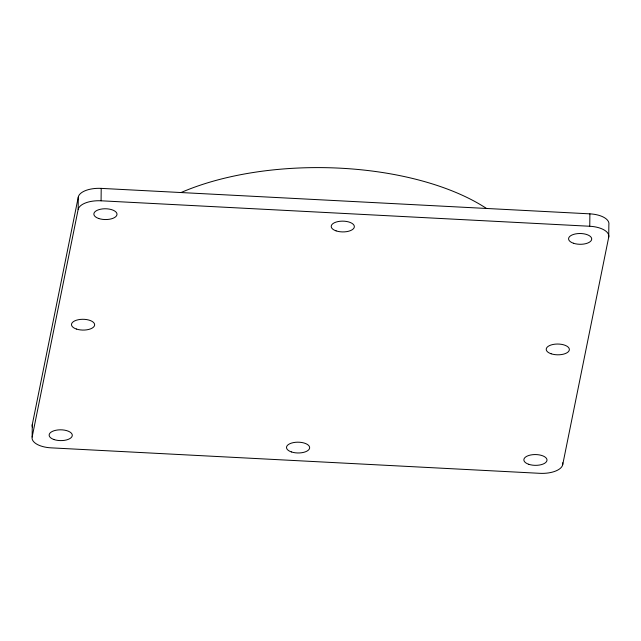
<?xml version="1.0" encoding="UTF-8"?>
<svg xmlns="http://www.w3.org/2000/svg" width="641" height="641" viewBox="0 0 641 641"><rect width="100%" height="100%" fill="white"/><g stroke="black" fill="none" stroke-linecap="round" stroke-linejoin="round"><path stroke-width="0.96" d="M32.146 437.01L32.274 424.598L78.29 197.043A21.041 9.815 0.6 0 1 101.206 188.382L589.888 213.854A21.041 9.815 0.6 0 1 608.854 224.703L608.726 237.106L562.71 464.661A21.041 9.815 0.6 0 1 539.794 473.322L51.112 447.851A21.041 9.815 0.6 0 1 32.146 437.01L78.162 209.455L78.29 197.043M78.162 209.455A21.041 9.815 0.6 0 1 101.078 200.793L101.206 188.382M562.71 464.661L562.726 462.754M608.726 237.106A21.041 9.815 0.6 0 0 589.76 226.257L589.888 213.854M101.078 200.793L589.76 226.257M32.539 427.331A21.041 9.815 0.6 0 1 32.274 424.598M181.107 192.508A203.71 95.004 0.6 0 1 486.703 208.581M573.447 243.243A11.57 5.392 0.6 0 0 591.667 239.502A11.57 5.392 0.6 0 0 575.33 233.957A11.57 5.392 0.6 0 0 573.447 243.243M551.092 353.768A11.57 5.392 0.6 0 0 569.312 350.026A11.57 5.392 0.6 0 0 552.975 344.481A11.57 5.392 0.6 0 0 551.092 353.768M528.745 464.3A11.57 5.392 0.6 0 0 546.957 460.55A11.57 5.392 0.6 0 0 530.62 455.006A11.57 5.392 0.6 0 0 528.745 464.3M291.383 451.929A11.57 5.392 0.6 0 0 309.603 448.179A11.57 5.392 0.6 0 0 293.266 442.635A11.57 5.392 0.6 0 0 291.383 451.929M54.028 439.558A11.57 5.392 0.6 0 0 72.241 435.816A11.57 5.392 0.6 0 0 55.903 430.263A11.57 5.392 0.6 0 0 54.028 439.558M76.375 329.033A11.57 5.392 0.6 0 0 94.596 325.283A11.57 5.392 0.6 0 0 78.258 319.739A11.57 5.392 0.6 0 0 76.375 329.033M98.73 218.501A11.57 5.392 0.6 0 0 116.95 214.759A11.57 5.392 0.6 0 0 100.613 209.214A11.57 5.392 0.6 0 0 98.73 218.501M336.092 230.872A11.57 5.392 0.6 0 0 354.305 227.13A11.57 5.392 0.6 0 0 337.967 221.586A11.57 5.392 0.6 0 0 336.092 230.872"/></g></svg>
